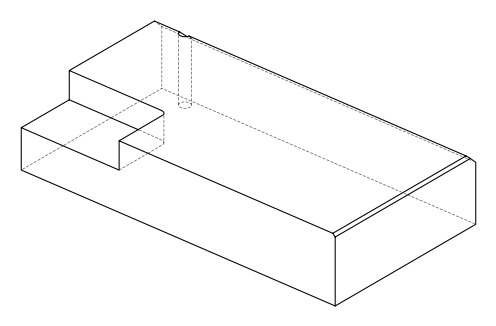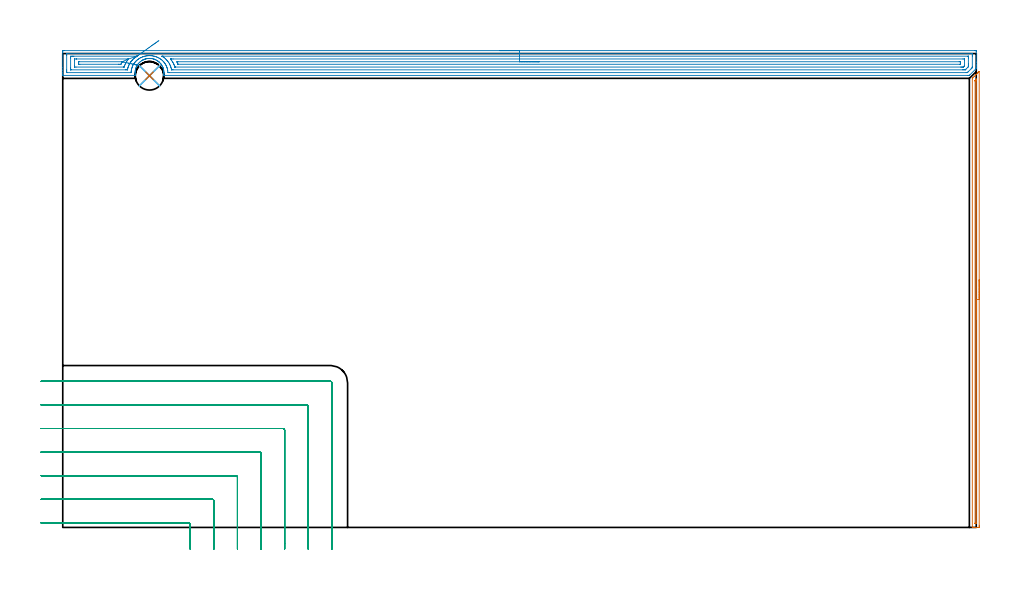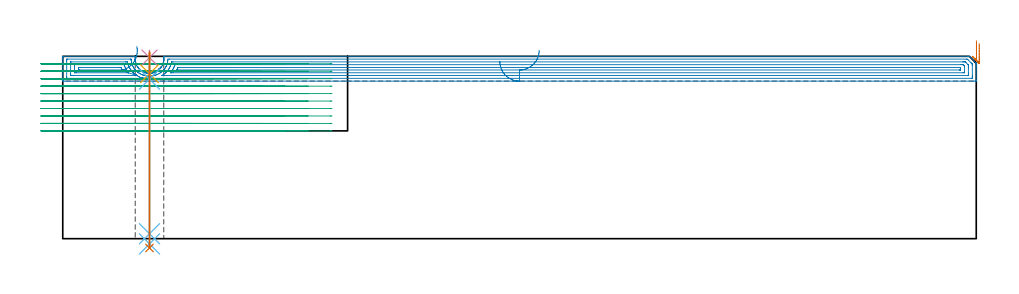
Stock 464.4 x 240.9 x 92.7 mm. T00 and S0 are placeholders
(PLAN: 7 operations, 5 tool changes, 48.1 min)
(1 AREA_MILL | FG_CHAMFER_SURFACE | UGT0205_001 | 3.83 min | 1435 mm3)
(2 AREA_MILL_1 | FG_CHAMFER_SURFACE_1 | UGT0205_001 | 18.69 min | 36833 mm3)
(3 MILL_CORNER_NOTCH_RECTANGULAR | CORNER_NOTCH_RECTANGULAR | NXT0201_012 | Follow Part, ap 4, ae 75% | 24.64 min | 451047 mm3)
(4 SPOT_DRILL | STEP1HOLE | NXT0321_9005460120000 | 0.03 min | 1 mm3)
(5 DRILL_BLIND_HOLE_INTO_CENTER | STEP1HOLE | NXT0301_030 | 0.05 min | 176 mm3)
(6 GUN_DRILL_THROUGH_HOLE | STEP1HOLE | UGT0307_001 | 0.45 min | 1647 mm3)
(7 SPADE_DRILL_TO_ENLARGE_THROUGH_HOLE | STEP1HOLE | UGT0306_005 | 0.4 min | 13062 mm3)
(TOOL UGT0205_001 | Chamfer Mill 20 x 3 x 45 deg. | D20 FL50 Z2)
(TOOL NXT0201_012 | ENDMILL 16mm [2P460-1600-NA 1630] | D16 FL38 Z6)
(TOOL NXT0321_9005460120000 | NC Spot Drill, 142deg, 12mm, Carbide, Uncoated | D12 PA142 FL30 Z2)
(TOOL NXT0301_030 | Carbide Drill 5.9mm [860.1-0590-018A1-MM 2214] | D5.9 PA140 FL28 Z2)
(TOOL UGT0307_001 | Gun Drill 5 mm | D5 PA130 FL24 Z1)
(TOOL UGT0306_005 | Spade Drill 14.5mm | D14.5 PA132 FL10 Z2)
(OP 1 AREA_MILL)
G17 G21 G94 G90
T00 M6
G54
G17 G0 G90 X465.9 Y125.9 S1061 M3
G43 Z102.7 H0
Z99.2
G94 G1 Y125.862 Z98.328 F250.
Y125.748 Z97.463
Y125.559 Z96.612
Y125.297 Z95.78
Y124.963 Z94.974
Y124.56 Z94.2
Y124.092 Z93.464
Y123.56 Z92.772
Y122.971 Z92.129
Y122.328 Z91.539
Y121.636 Z91.008
Y120.9 Z90.54
Y120.126 Z90.137
Y119.32 Z89.803
Y118.488 Z89.541
Y117.637 Z89.352
Y116.772 Z89.238
Y115.9 Z89.2
Y1.079
X465.899 Y0.622 Z89.201
X465.895 Y0.19 Z89.202
X465.891 Y0.01 Z89.204
X465.47 Y0. Z89.624
X464.935 Z90.162
X464.59 Z90.506
X464.055 Z91.041
X463.71 Z91.385
X463.021 Z92.079
X462.737 Z92.362
X462.396 Y0.001 Z92.694
X462.4 Y0.175 Z92.7
Y228.05
X462.404 Y228.307 Z92.689
X462.597 Y228.497 Z92.502
X462.647 Y228.547 Z92.453
X463.27 Y229.172 Z91.826
X463.488 Y229.388 Z91.612
X464.15 Y230.052 Z90.947
X464.329 Y230.229 Z90.771
X464.384 Y230.285 Z90.716
X465.03 Y230.931 Z90.067
X465.171 Y231.071 Z89.929
X465.278 Y231.178 Z89.822
X465.47 Y231.371 Z89.628
X465.575 Y231.476 Z89.523
X465.797 Y231.697 Z89.302
X465.814 Y231.714 Z89.285
X465.876 Y231.774 Z89.222
X465.895 Y231.783 Z89.204
X465.9 Y231.774 Z89.2
Y115.9
X464.486 Z90.614
Y2.087
X464.485 Y2.04 Z90.615
X464.482 Y2.019 Z90.618
X464.481 Y2.014 Z90.619
X464.464 Y2.01 Z90.636
X464.111 Y2.001 Z90.989
X463.903 Y2.002 Z91.197
X463.871 Y2.004 Z91.229
X463.837 Y2.01 Z91.263
X463.821 Y2.015 Z91.279
X463.82 Y2.041 Z91.28
X463.815 Y2.302 Z91.285
X463.814 Y226.71 Z91.286
X463.816 Y227.051 Z91.284
X463.819 Y227.221 Z91.281
X463.821 Y227.26 Z91.279
X463.833 Y227.275 Z91.267
X463.858 Y227.304 Z91.242
X463.93 Y227.38 Z91.17
X464.153 Y227.604 Z90.947
X464.252 Y227.702 Z90.848
X464.375 Y227.822 Z90.725
X464.464 Y227.906 Z90.636
X464.476 Y227.916 Z90.624
X464.479 Y227.865 Z90.621
X464.484 Y227.711 Z90.616
X464.485 Y227.604 Z90.615
X464.486 Y227.466 Z90.614
Y115.9
Y115.028 Z90.652
Y114.164 Z90.766
Y113.312 Z90.955
Y112.48 Z91.217
Y111.674 Z91.551
Y110.9 Z91.954
Y110.164 Z92.423
Y109.472 Z92.954
Y108.829 Z93.543
Y108.24 Z94.186
Y107.709 Z94.878
Y107.24 Z95.614
Y106.837 Z96.388
Y106.503 Z97.194
Y106.241 Z98.026
Y106.052 Z98.878
Y105.938 Z99.743
Y105.9 Z100.614
G0 Z102.7
M5
M2
(OP 2 AREA_MILL_1)
G17 G21 G94 G90
T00 M6
G54
G17 G0 G90 X222.2 Y242.4 S1061 M3
G43 Z102.7 H0
Z90.1
G94 G1 X222.238 Z89.228 F250.
X222.352 Z88.364
X222.541 Z87.512
X222.803 Z86.68
X223.137 Z85.874
X223.54 Z85.1
X224.008 Z84.364
X224.54 Z83.672
X225.129 Z83.029
X225.772 Z82.44
X226.464 Z81.908
X227.2 Z81.44
X227.974 Z81.037
X228.78 Z80.703
X229.612 Z80.441
X230.463 Z80.252
X231.328 Z80.138
X232.2 Z80.1
X463.772
X464.132 Y242.396 Z80.102
X464.39 Y242.392 Z80.106
X464.4 Y242.131 Z80.367
Y236.544 Z85.951
Y235.129 Z87.367
Y234.769 Z87.726
Y234.049 Z88.451
Y233.757 Z88.743
Y233.614 Z88.883
X464.399 Y233.352 Z89.138
X464.39 Y233.298 Z89.193
X464.341 Y233.237 Z89.255
X464.26 Y233.158 Z89.338
X464.219 Y233.118 Z89.38
X461.089 Y229.988 Z92.509
X460.975 Y229.878 Z92.62
X460.895 Y229.803 Z92.689
X460.196 Y229.8 Z92.7
X51.592
X51.346 Y229.804 Z92.69
X51.372 Y230.062 Z92.433
X51.399 Y230.282 Z92.214
X51.429 Y230.628 Z91.869
X51.442 Y231.069 Z91.428
X51.438 Y231.22 Z91.278
X51.431 Y231.511 Z90.987
X51.392 Y231.953 Z90.545
X51.326 Y232.393 Z90.104
X51.315 Y232.445 Z90.052
X51.233 Y232.836 Z89.662
X51.189 Y232.995 Z89.505
X51.112 Y233.276 Z89.223
X50.974 Y233.674 Z88.826
X50.958 Y233.721 Z88.779
X50.781 Y234.159 Z88.341
X50.545 Y234.613 Z87.886
X50.297 Y235.041 Z87.458
X50.095 Y235.343 Z87.155
X50.032 Y235.43 Z87.069
X49.879 Y235.639 Z86.86
X49.804 Y235.728 Z86.771
X49.639 Y235.923 Z86.575
X49.32 Y236.261 Z86.236
X49.208 Y236.37 Z86.127
X48.985 Y236.586 Z85.911
X48.91 Y236.652 Z85.845
X48.858 Y236.697 Z85.8
X48.728 Y236.806 Z85.694
X48.713 Y236.817 Z85.683
X48.666 Y236.853 Z85.647
X48.414 Y237.042 Z85.457
X48.279 Y237.135 Z85.364
X48.091 Y237.265 Z85.234
X47.725 Y237.484 Z85.015
X47.352 Y237.688 Z84.811
X47.198 Y237.761 Z84.737
X46.753 Y237.942 Z84.553
X46.675 Y237.969 Z84.524
X46.529 Y238.022 Z84.475
X46.401 Y238.068 Z84.43
X46.304 Y238.102 Z84.395
X45.858 Y238.226 Z84.27
X45.41 Y238.323 Z84.174
X45.333 Y238.334 Z84.162
X44.964 Y238.389 Z84.107
X44.516 Y238.432 Z84.064
X44.293 Y238.442 Z84.052
X44.151 Y238.439 Z84.049
X44.061
X43.902 Y238.44 Z84.052
X43.633 Y238.429 Z84.069
X43.623
X43.545 Y238.42 Z84.076
X43.213 Y238.388 Z84.112
X43.175 Y238.384 Z84.116
X42.729 Y238.312 Z84.185
X42.651 Y238.293 Z84.2
X42.28 Y238.21 Z84.286
X42.204 Y238.188 Z84.308
X42.117 Y238.164 Z84.334
X41.883 Y238.096 Z84.401
X41.835 Y238.082 Z84.415
X41.67 Y238.022 Z84.475
X41.385 Y237.92 Z84.579
X40.941 Y237.733 Z84.765
X40.863 Y237.694 Z84.803
X40.848 Y237.687 Z84.81
X40.591 Y237.547 Z84.953
X40.444 Y237.466 Z85.034
X40.048 Y237.223 Z85.276
X39.478 Y236.806 Z85.693
X39.154 Y236.53 Z85.966
X38.85 Y236.234 Z86.265
X38.562 Y235.923 Z86.576
X38.26 Y235.555 Z86.943
X38.181 Y235.44 Z87.059
X38.11 Y235.337 Z87.161
X38.026 Y235.213 Z87.281
X37.906 Y235.04 Z87.457
X37.65 Y234.604 Z87.896
X37.42 Y234.159 Z88.341
X37.366 Y234.046 Z88.454
X37.218 Y233.663 Z88.836
X37.087 Y233.276 Z89.223
X37.011 Y232.995 Z89.504
X36.967 Y232.837 Z89.663
X36.874 Y232.394 Z90.106
X36.808 Y231.954 Z90.546
X36.769 Y231.512 Z90.988
X36.758 Y231.071 Z91.429
X36.774 Y230.629 Z91.871
X36.818 Y230.144 Z92.356
X36.839 Y229.988 Z92.512
X36.858 Y229.844 Z92.655
X36.854 Y229.805 Z92.694
X36.839 Y229.8 Z92.7
X0.181
X0.01 Y229.803 Z92.688
X0.007 Y229.835 Z92.657
X0. Y230.232 Z92.267
Y230.5 Z92.
Y231.22 Z91.275
Y232.467 Z90.03
Y233.882 Z88.614
Y241.604 Z80.894
X0.002 Y241.867 Z80.63
X0.008 Y242.392 Z80.106
X0.097 Y242.395 Z80.103
X0.628 Y242.4 Z80.1
X232.2
Y240.986 Z81.514
X461.978
X462.39 Y240.98 Z81.52
X462.397 Y240.569 Z81.931
X462.399 Y240.093 Z82.407
X462.4 Y239.679 Z82.821
X462.399 Y234.357 Z88.143
X462.393 Y233.882 Z88.618
X462.39 Y233.779 Z88.721
X462.374 Y233.736 Z88.764
X462.345 Y233.702 Z88.798
X462.257 Y233.61 Z88.89
X461.983 Y233.333 Z89.167
X461.814 Y233.163 Z89.337
X460.195 Y231.546 Z90.954
X460.029 Y231.385 Z91.115
X459.858 Y231.22 Z91.28
X459.307 Y231.214 Z91.286
X54.28
X53.449 Y231.22 Z91.28
X53.38 Y232.105 Z90.395
X53.298 Y232.586 Z89.914
X53.212 Y232.995 Z89.505
X53.164 Y233.209 Z89.291
X53.05 Y233.596 Z88.904
X52.951 Y233.882 Z88.618
X52.692 Y234.565 Z87.935
X52.59 Y234.769 Z87.731
X52.486 Y234.972 Z87.528
X52.088 Y235.656 Z86.844
X51.888 Y235.955 Z86.545
X51.592 Y236.357 Z86.143
X51.433 Y236.544 Z85.956
X51.083 Y236.93 Z85.57
X50.698 Y237.32 Z85.18
X50.578 Y237.431 Z85.069
X50.158 Y237.785 Z84.715
X49.804 Y238.049 Z84.451
X49.413 Y238.318 Z84.182
X48.91 Y238.616 Z83.884
X48.276 Y238.947 Z83.553
X48.016 Y239.057 Z83.443
X47.642 Y239.205 Z83.295
X47.122 Y239.386 Z83.114
X46.861 Y239.464 Z83.036
X46.488 Y239.563 Z82.937
X46.227 Y239.62 Z82.88
X45.711 Y239.718 Z82.782
X45.333 Y239.774 Z82.726
X44.699 Y239.835 Z82.665
X44.439 Y239.848 Z82.652
X43.791 Y239.849 Z82.651
X43.545 Y239.837 Z82.663
X42.961 Y239.785 Z82.715
X42.814 Y239.769 Z82.731
X42.651 Y239.745 Z82.755
X42.186 Y239.667 Z82.833
X41.757 Y239.571 Z82.929
X41.464 Y239.496 Z83.004
X40.863 Y239.314 Z83.186
X40.781 Y239.287 Z83.213
X40.557 Y239.205 Z83.295
X39.969 Y238.962 Z83.538
X39.535 Y238.749 Z83.751
X39.075 Y238.492 Z84.008
X38.965 Y238.427 Z84.073
X38.794 Y238.318 Z84.182
X38.434 Y238.067 Z84.433
X38.181 Y237.884 Z84.616
X37.924 Y237.686 Z84.814
X37.622 Y237.431 Z85.069
X37.449 Y237.27 Z85.23
X37.287 Y237.112 Z85.388
X37.011 Y236.817 Z85.683
X36.77 Y236.544 Z85.956
X36.6 Y236.337 Z86.163
X36.392 Y236.067 Z86.433
X36.225 Y235.823 Z86.677
X36.116 Y235.656 Z86.844
X35.887 Y235.271 Z87.229
X35.615 Y234.769 Z87.731
X35.498 Y234.546 Z87.954
X35.311 Y234.068 Z88.432
X35.246 Y233.882 Z88.618
X35.093 Y233.397 Z89.103
X34.989 Y232.995 Z89.505
X34.922 Y232.679 Z89.821
X34.83 Y232.107 Z90.393
X34.805 Y231.908 Z90.592
X34.778 Y231.58 Z90.92
X34.751 Y231.22 Z91.28
X34.61 Y231.214 Z91.286
X34.604
X2.422
X2.01 Y231.22 Z91.28
X2.003 Y231.631 Z90.869
X2.001 Y232.107 Z90.393
X2. Y232.521 Z89.979
X2.001 Y240.093 Z82.407
X2.002 Y240.504 Z81.996
X2.01 Y240.98 Z81.52
X2.417 Y240.986 Z81.514
X232.2
Y239.572 Z82.928
X460.195 Y239.571 Z82.929
X460.318 Y239.569 Z82.931
X460.362 Y239.567 Z82.933
X460.381 Y239.565 Z82.935
X460.39 Y239.543 Z82.957
X460.395 Y239.409 Z83.091
X460.398 Y239.205 Z83.295
X460.4 Y239.002 Z83.498
Y238.318 Z84.182
Y235.656 Z86.844
Y235.453 Z87.047
X460.396 Y234.769 Z87.731
X460.392 Y234.566 Z87.934
X460.38 Y234.191 Z88.309
X460.195 Y233.996 Z88.504
X459.195 Y232.995 Z89.505
X458.931 Y232.735 Z89.765
X458.853 Y232.662 Z89.838
X458.824 Y232.635 Z89.865
X458.771 Y232.633 Z89.867
X458.407 Y232.63 Z89.87
X457.882 Y232.629 Z89.871
X457.513 Y232.628 Z89.872
X56.063 Y232.629 Z89.871
X55.536 Y232.63 Z89.87
X55.353 Y232.633 Z89.867
X55.333 Y232.635 Z89.865
X55.32 Y232.643 Z89.857
X55.168 Y233.327 Z89.173
X55.009 Y233.882 Z88.618
X54.937 Y234.112 Z88.388
X54.681 Y234.769 Z87.731
X54.559 Y235.059 Z87.441
X54.274 Y235.623 Z86.877
X54.256 Y235.656 Z86.844
X54.231 Y235.699 Z86.801
X53.876 Y236.29 Z86.21
X53.707 Y236.544 Z85.956
X53.38 Y236.989 Z85.511
X53.004 Y237.431 Z85.069
X52.757 Y237.704 Z84.796
X52.486 Y237.98 Z84.52
X52.136 Y238.318 Z84.182
X51.592 Y238.771 Z83.729
X50.992 Y239.205 Z83.295
X50.698 Y239.405 Z83.095
X50.522 Y239.518 Z82.982
X50.461 Y239.559 Z82.941
X50.456 Y239.566 Z82.934
X50.471 Y239.567 Z82.933
X50.578 Y239.57 Z82.93
X50.698 Y239.571 Z82.929
X51.223 Y239.572 Z82.928
X232.2
Y238.157 Z84.343
X457.676
X458.293 Y238.152 Z84.348
X458.359 Y238.15 Z84.35
X458.39 Y238.14 Z84.36
X458.392 Y238.09 Z84.41
X458.396 Y237.873 Z84.627
X458.4 Y237.438 Z85.062
X458.399 Y234.769 Z87.731
X458.39 Y234.661 Z87.839
X458.312 Y234.573 Z87.927
X458.182 Y234.437 Z88.063
X458.016 Y234.27 Z88.23
X457.843 Y234.103 Z88.397
X457.782 Y234.05 Z88.45
X457.696 Y234.047 Z88.453
X457.513 Y234.045 Z88.455
X456.781 Y234.043 Z88.457
X456.619
X57.14
X57.048 Y234.044 Z88.456
X57.027 Y234.046 Z88.454
X57.022 Y234.048 Z88.452
X57.006 Y234.088 Z88.412
X56.957 Y234.23 Z88.27
X56.758 Y234.769 Z87.731
X56.64 Y235.083 Z87.417
X56.486 Y235.439 Z87.061
X56.379 Y235.656 Z86.844
X56.063 Y236.262 Z86.238
X55.898 Y236.544 Z85.956
X55.662 Y236.941 Z85.559
X55.313 Y237.431 Z85.069
X55.168 Y237.629 Z84.871
X54.819 Y238.069 Z84.431
X54.769 Y238.151 Z84.349
X54.892 Y238.153 Z84.347
X55.168 Y238.156 Z84.344
X55.331 Y238.157 Z84.343
X56.063
X232.2
Y236.743 Z85.757
X455.725
X455.926 Y236.742 Z85.758
X456.327 Y236.738 Z85.762
X456.377 Y236.736 Z85.764
X456.391 Y236.728 Z85.772
X456.394 Y236.698 Z85.802
X456.398 Y236.639 Z85.861
X456.399 Y236.544 Z85.956
X456.4 Y235.873 Z86.627
X456.399 Y235.656 Z86.844
X456.397 Y235.489 Z87.011
X456.394 Y235.469 Z87.031
X456.392 Y235.464 Z87.036
X456.367 Y235.462 Z87.038
X456.261 Y235.459 Z87.041
X456.127 Y235.457 Z87.043
X455.926
X58.678
X58.624 Y235.459 Z87.041
X58.591 Y235.463 Z87.037
X58.578 Y235.466 Z87.034
X58.57 Y235.479 Z87.021
X58.487 Y235.656 Z86.844
X58.275 Y236.122 Z86.378
X58.059 Y236.544 Z85.956
X57.962 Y236.734 Z85.766
X58.343 Y236.74 Z85.76
X58.545 Y236.742 Z85.758
X232.2 Y236.743 Z85.757
X233.072 Z85.795
X233.936 Z85.909
X234.788 Z86.098
X235.62 Z86.36
X236.426 Z86.694
X237.2 Z87.097
X237.936 Z87.565
X238.628 Z88.096
X239.271 Z88.686
X239.86 Z89.329
X240.391 Z90.021
X240.86 Z90.757
X241.263 Z91.531
X241.597 Z92.337
X241.859 Z93.169
X242.048 Z94.02
X242.162 Z94.885
X242.2 Z95.757
G0 Z102.7
X48.868 Y247.508
Z86.558
G1 X48.485 Y247.234 Z85.824
X48.051 Y246.924 Z85.133
X47.57 Y246.581 Z84.492
X47.045 Y246.206 Z83.904
X46.481 Y245.803 Z83.375
X45.881 Y245.374 Z82.909
X45.25 Y244.924 Z82.508
X44.594 Y244.455 Z82.176
X43.916 Y243.971 Z81.916
X43.223 Y243.476 Z81.73
X42.518 Y242.973 Z81.619
X41.809 Y242.467 Z81.583
X41.1 Y241.96 Z81.624
X40.396 Y241.458 Z81.74
X39.704 Y240.963 Z81.931
X39.027 Y240.48 Z82.196
X38.372 Y240.012 Z82.532
X37.743 Y239.563 Z82.937
X37.712 Y239.541 Z82.959
X37.646 Y239.497 Z83.003
X37.527 Y239.42 Z83.08
X37.458 Y239.375 Z83.125
X37.287 Y239.262 Z83.238
X37.253 Y239.239 Z83.261
X37.206 Y239.205 Z83.295
X36.739 Y238.862 Z83.638
X36.392 Y238.597 Z83.903
X36.239 Y238.47 Z84.03
X36.065 Y238.318 Z84.182
X35.775 Y238.043 Z84.457
X35.498 Y237.768 Z84.732
X35.335 Y237.593 Z84.907
X35.193 Y237.431 Z85.069
X34.925 Y237.113 Z85.387
X34.604 Y236.703 Z85.797
X34.538 Y236.609 Z85.891
X34.495 Y236.544 Z85.956
X34.19 Y236.067 Z86.433
X33.951 Y235.656 Z86.844
X33.865 Y235.503 Z86.997
X33.71 Y235.215 Z87.285
X33.57 Y234.908 Z87.592
X33.512 Y234.769 Z87.731
X33.321 Y234.268 Z88.232
X33.197 Y233.882 Z88.618
X33.11 Y233.59 Z88.91
X32.962 Y232.995 Z89.505
X32.934 Y232.878 Z89.622
X32.916 Y232.793 Z89.707
X32.888 Y232.671 Z89.829
X32.877 Y232.634 Z89.866
X32.861 Y232.633 Z89.867
X32.816 Y232.631 Z89.869
X32.291 Y232.629 Z89.871
X31.922 Y232.628 Z89.872
X4.205 Y232.629 Z89.871
X4.082 Y232.631 Z89.869
X4.038 Y232.633 Z89.867
X4.019 Y232.635 Z89.865
X4.01 Y232.657 Z89.843
X4.005 Y232.791 Z89.709
X4.002 Y232.995 Z89.505
X4. Y233.198 Z89.302
Y233.882 Z88.618
Y238.521 Z83.979
X4.005 Y239.205 Z83.295
X4.009 Y239.4 Z83.1
X4.03 Y239.565 Z82.935
X4.205 Y239.567 Z82.933
X4.731 Y239.57 Z82.93
X5.099 Y239.571 Z82.929
X5.624 Y239.572 Z82.928
X37.287 Y239.571 Z82.929
X37.584 Y239.568 Z82.932
X37.725 Y239.565 Z82.935
X37.743 Y239.563 Z82.937
X33.451 Y238.151 Z84.349
X33.452 Y238.148 Z84.352
X33.438 Y238.127 Z84.373
X33.246 Y237.891 Z84.609
X32.885 Y237.431 Z85.069
X32.855 Y237.392 Z85.108
X32.816 Y237.338 Z85.162
X32.502 Y236.855 Z85.645
X32.306 Y236.544 Z85.956
X32.164 Y236.303 Z86.197
X31.922 Y235.873 Z86.627
X31.848 Y235.73 Z86.77
X31.814 Y235.656 Z86.844
X31.575 Y235.114 Z87.386
X31.441 Y234.769 Z87.731
X31.33 Y234.47 Z88.03
X31.18 Y234.049 Z88.451
X31.164 Y234.047 Z88.453
X31.119 Y234.045 Z88.455
X31.028 Y234.043 Z88.457
X30.866
X6.725
X6.108 Y234.048 Z88.452
X6.041 Y234.05 Z88.45
X6.01 Y234.06 Z88.44
X6.008 Y234.11 Z88.39
X6.004 Y234.327 Z88.173
X6. Y234.762 Z87.738
Y237.424 Z85.076
X6.004 Y237.871 Z84.629
X6.008 Y238.091 Z84.409
X6.01 Y238.141 Z84.359
X6.052 Y238.15 Z84.35
X6.16 Y238.153 Z84.347
X6.887 Y238.157 Z84.343
X7.049
X32.978
X33.381 Y238.155 Z84.345
X33.443 Y238.153 Z84.347
X33.451 Y238.151 Z84.349
X30.229 Y236.738 Z85.762
Y236.719 Z85.781
X29.846 Y235.942 Z86.558
X29.708 Y235.656 Z86.844
X29.619 Y235.471 Z87.029
X29.434 Y235.464 Z87.036
X29.24 Y235.46 Z87.04
X28.546 Y235.457 Z87.043
X28.346
X8.675
X8.474 Y235.458 Z87.042
X8.073 Y235.462 Z87.038
X8.023 Y235.464 Z87.036
X8.01 Y235.472 Z87.028
X8.006 Y235.502 Z86.998
X8.002 Y235.561 Z86.939
X8.001 Y235.656 Z86.844
X8. Y236.326 Z86.174
X8.001 Y236.544 Z85.956
X8.003 Y236.711 Z85.789
X8.006 Y236.731 Z85.769
X8.008 Y236.736 Z85.764
X8.033 Y236.738 Z85.762
X8.139 Y236.741 Z85.759
X8.273 Y236.743 Z85.757
X8.474
X30.134
X30.201 Y236.741 Z85.759
X30.223 Y236.74 Z85.76
X30.229 Y236.738 Z85.762
X31.051 Y236.552 Z85.987
X31.851 Y236.371 Z86.284
X32.623 Y236.197 Z86.652
X33.36 Y236.03 Z87.087
X34.058 Y235.873 Z87.587
X34.71 Y235.725 Z88.147
X35.312 Y235.589 Z88.763
X35.86 Y235.465 Z89.431
X36.349 Y235.354 Z90.145
X36.775 Y235.258 Z90.9
X37.135 Y235.177 Z91.69
X37.427 Y235.111 Z92.51
X37.648 Y235.061 Z93.352
X37.797 Y235.027 Z94.211
X37.872 Y235.01 Z95.08
X37.873 Z95.952
X37.8 Y235.026 Z96.822
X37.653 Y235.059 Z97.681
G0 Z102.7
M5
M2
(OP 3 MILL_CORNER_NOTCH_RECTANGULAR)
G17 G21 G94 G90
T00 M6
G54
G17 G0 G90 X64.8 Y-11. S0 M3
G43 Z102.7 H1
Z88.91
G94 G1 Y-8. F250.
Y1.506 F500.
G3 X64.006 Y2.3 R0.8
G1 X-8.
X-11. F250.
G0 Z102.7
X76.8 Y-11.
Z88.91
G1 Y-8.
Y13.506 F500.
G3 X76.006 Y14.3 R0.8
G1 X-8.
X-11. F250.
G0 Z102.7
X88.8 Y-11.
Z88.91
G1 Y-8.
Y25.506 F500.
G3 X88.006 Y26.3 R0.8
G1 X-8.
X-11. F250.
G0 Z102.7
X100.8 Y-11.
Z88.91
G1 Y-8.
Y37.505 F500.
G3 X100.005 Y38.3 R0.8
G1 X-8.
X-11. F250.
G0 Z102.7
X112.8 Y-11.
Z88.91
G1 Y-8.
Y49.505 F500.
G3 X112.005 Y50.3 R0.8
G1 X-8.
X-11. F250.
G0 Z102.7
X124.8 Y-11.
Z88.91
G1 Y-8.
Y61.505 F500.
G3 X124.005 Y62.3 R0.8
G1 X-8.
X-11. F250.
G0 Z102.7
X136.8 Y-11.
Z88.91
G1 Y-8.
Y73.504 F500.
G3 X136.004 Y74.3 R0.8
G1 X-8.
X-11. F250.
G0 Z102.7
X64.8 Y-11.
Z85.12
G1 Y-8.
Y1.506 F500.
G3 X64.006 Y2.3 R0.8
G1 X-8.
X-11. F250.
G0 Z102.7
X76.8 Y-11.
Z85.12
G1 Y-8.
Y13.506 F500.
G3 X76.006 Y14.3 R0.8
G1 X-8.
X-11. F250.
G0 Z102.7
X88.8 Y-11.
Z85.12
G1 Y-8.
Y25.506 F500.
G3 X88.006 Y26.3 R0.8
G1 X-8.
X-11. F250.
G0 Z102.7
X100.8 Y-11.
Z85.12
G1 Y-8.
Y37.505 F500.
G3 X100.005 Y38.3 R0.8
G1 X-8.
X-11. F250.
G0 Z102.7
X112.8 Y-11.
Z85.12
G1 Y-8.
Y49.505 F500.
G3 X112.005 Y50.3 R0.8
G1 X-8.
X-11. F250.
G0 Z102.7
X124.8 Y-11.
Z85.12
G1 Y-8.
Y61.505 F500.
G3 X124.005 Y62.3 R0.8
G1 X-8.
X-11. F250.
G0 Z102.7
X136.8 Y-11.
Z85.12
G1 Y-8.
Y73.504 F500.
G3 X136.004 Y74.3 R0.8
G1 X-8.
X-11. F250.
G0 Z102.7
X64.8 Y-11.
Z81.33
G1 Y-8.
Y1.506 F500.
G3 X64.006 Y2.3 R0.8
G1 X-8.
X-11. F250.
G0 Z102.7
X76.8 Y-11.
Z81.33
G1 Y-8.
Y13.506 F500.
G3 X76.006 Y14.3 R0.8
G1 X-8.
X-11. F250.
G0 Z102.7
X88.8 Y-11.
Z81.33
G1 Y-8.
Y25.506 F500.
G3 X88.006 Y26.3 R0.8
G1 X-8.
X-11. F250.
G0 Z102.7
X100.8 Y-11.
Z81.33
G1 Y-8.
Y37.505 F500.
G3 X100.005 Y38.3 R0.8
G1 X-8.
X-11. F250.
G0 Z102.7
X112.8 Y-11.
Z81.33
G1 Y-8.
Y49.505 F500.
G3 X112.005 Y50.3 R0.8
G1 X-8.
X-11. F250.
G0 Z102.7
X124.8 Y-11.
Z81.33
G1 Y-8.
Y61.505 F500.
G3 X124.005 Y62.3 R0.8
G1 X-8.
X-11. F250.
G0 Z102.7
X136.8 Y-11.
Z81.33
G1 Y-8.
Y73.504 F500.
G3 X136.004 Y74.3 R0.8
G1 X-8.
X-11. F250.
G0 Z102.7
X64.8 Y-11.
Z77.54
G1 Y-8.
Y1.506 F500.
G3 X64.006 Y2.3 R0.8
G1 X-8.
X-11. F250.
G0 Z102.7
X76.8 Y-11.
Z77.54
G1 Y-8.
Y13.506 F500.
G3 X76.006 Y14.3 R0.8
G1 X-8.
X-11. F250.
G0 Z102.7
X88.8 Y-11.
Z77.54
G1 Y-8.
Y25.506 F500.
G3 X88.006 Y26.3 R0.8
G1 X-8.
X-11. F250.
G0 Z102.7
X100.8 Y-11.
Z77.54
G1 Y-8.
Y37.505 F500.
G3 X100.005 Y38.3 R0.8
G1 X-8.
X-11. F250.
G0 Z102.7
X112.8 Y-11.
Z77.54
G1 Y-8.
Y49.505 F500.
G3 X112.005 Y50.3 R0.8
G1 X-8.
X-11. F250.
G0 Z102.7
X124.8 Y-11.
Z77.54
G1 Y-8.
Y61.505 F500.
G3 X124.005 Y62.3 R0.8
G1 X-8.
X-11. F250.
G0 Z102.7
X136.8 Y-11.
Z77.54
G1 Y-8.
Y73.504 F500.
G3 X136.004 Y74.3 R0.8
G1 X-8.
X-11. F250.
G0 Z102.7
X64.8 Y-11.
Z73.75
G1 Y-8.
Y1.506 F500.
G3 X64.006 Y2.3 R0.8
G1 X-8.
X-11. F250.
G0 Z102.7
X76.8 Y-11.
Z73.75
G1 Y-8.
Y13.506 F500.
G3 X76.006 Y14.3 R0.8
G1 X-8.
X-11. F250.
G0 Z102.7
X88.8 Y-11.
Z73.75
G1 Y-8.
Y25.506 F500.
G3 X88.006 Y26.3 R0.8
G1 X-8.
X-11. F250.
G0 Z102.7
X100.8 Y-11.
Z73.75
G1 Y-8.
Y37.505 F500.
G3 X100.005 Y38.3 R0.8
G1 X-8.
X-11. F250.
G0 Z102.7
X112.8 Y-11.
Z73.75
G1 Y-8.
Y49.505 F500.
G3 X112.005 Y50.3 R0.8
G1 X-8.
X-11. F250.
G0 Z102.7
X124.8 Y-11.
Z73.75
G1 Y-8.
Y61.505 F500.
G3 X124.005 Y62.3 R0.8
G1 X-8.
X-11. F250.
G0 Z102.7
X136.8 Y-11.
Z73.75
G1 Y-8.
Y73.504 F500.
G3 X136.004 Y74.3 R0.8
G1 X-8.
X-11. F250.
G0 Z102.7
X64.8 Y-11.
Z69.96
G1 Y-8.
Y1.506 F500.
G3 X64.006 Y2.3 R0.8
G1 X-8.
X-11. F250.
G0 Z102.7
X76.8 Y-11.
Z69.96
G1 Y-8.
Y13.506 F500.
G3 X76.006 Y14.3 R0.8
G1 X-8.
X-11. F250.
G0 Z102.7
X88.8 Y-11.
Z69.96
G1 Y-8.
Y25.506 F500.
G3 X88.006 Y26.3 R0.8
G1 X-8.
X-11. F250.
G0 Z102.7
X100.8 Y-11.
Z69.96
G1 Y-8.
Y37.505 F500.
G3 X100.005 Y38.3 R0.8
G1 X-8.
X-11. F250.
G0 Z102.7
X112.8 Y-11.
Z69.96
G1 Y-8.
Y49.505 F500.
G3 X112.005 Y50.3 R0.8
G1 X-8.
X-11. F250.
G0 Z102.7
X124.8 Y-11.
Z69.96
G1 Y-8.
Y61.505 F500.
G3 X124.005 Y62.3 R0.8
G1 X-8.
X-11. F250.
G0 Z102.7
X136.8 Y-11.
Z69.96
G1 Y-8.
Y73.504 F500.
G3 X136.004 Y74.3 R0.8
G1 X-8.
X-11. F250.
G0 Z102.7
X64.8 Y-11.
Z66.17
G1 Y-8.
Y1.506 F500.
G3 X64.006 Y2.3 R0.8
G1 X-8.
X-11. F250.
G0 Z102.7
X76.8 Y-11.
Z66.17
G1 Y-8.
Y13.506 F500.
G3 X76.006 Y14.3 R0.8
G1 X-8.
X-11. F250.
G0 Z102.7
X88.8 Y-11.
Z66.17
G1 Y-8.
Y25.506 F500.
G3 X88.006 Y26.3 R0.8
G1 X-8.
X-11. F250.
G0 Z102.7
X100.8 Y-11.
Z66.17
G1 Y-8.
Y37.505 F500.
G3 X100.005 Y38.3 R0.8
G1 X-8.
X-11. F250.
G0 Z102.7
X112.8 Y-11.
Z66.17
G1 Y-8.
Y49.505 F500.
G3 X112.005 Y50.3 R0.8
G1 X-8.
X-11. F250.
G0 Z102.7
X124.8 Y-11.
Z66.17
G1 Y-8.
Y61.505 F500.
G3 X124.005 Y62.3 R0.8
G1 X-8.
X-11. F250.
G0 Z102.7
X136.8 Y-11.
Z66.17
G1 Y-8.
Y73.504 F500.
G3 X136.004 Y74.3 R0.8
G1 X-8.
X-11. F250.
G0 Z102.7
X64.8 Y-11.
Z62.38
G1 Y-8.
Y1.506 F500.
G3 X64.006 Y2.3 R0.8
G1 X-8.
X-11. F250.
G0 Z102.7
X76.8 Y-11.
Z62.38
G1 Y-8.
Y13.506 F500.
G3 X76.006 Y14.3 R0.8
G1 X-8.
X-11. F250.
G0 Z102.7
X88.8 Y-11.
Z62.38
G1 Y-8.
Y25.506 F500.
G3 X88.006 Y26.3 R0.8
G1 X-8.
X-11. F250.
G0 Z102.7
X100.8 Y-11.
Z62.38
G1 Y-8.
Y37.505 F500.
G3 X100.005 Y38.3 R0.8
G1 X-8.
X-11. F250.
G0 Z102.7
X112.8 Y-11.
Z62.38
G1 Y-8.
Y49.505 F500.
G3 X112.005 Y50.3 R0.8
G1 X-8.
X-11. F250.
G0 Z102.7
X124.8 Y-11.
Z62.38
G1 Y-8.
Y61.505 F500.
G3 X124.005 Y62.3 R0.8
G1 X-8.
X-11. F250.
G0 Z102.7
X136.8 Y-11.
Z62.38
G1 Y-8.
Y73.504 F500.
G3 X136.004 Y74.3 R0.8
G1 X-8.
X-11. F250.
G0 Z102.7
X64.8 Y-11.
Z58.59
G1 Y-8.
Y1.506 F500.
G3 X64.006 Y2.3 R0.8
G1 X-8.
X-11. F250.
G0 Z102.7
X76.8 Y-11.
Z58.59
G1 Y-8.
Y13.506 F500.
G3 X76.006 Y14.3 R0.8
G1 X-8.
X-11. F250.
G0 Z102.7
X88.8 Y-11.
Z58.59
G1 Y-8.
Y25.506 F500.
G3 X88.006 Y26.3 R0.8
G1 X-8.
X-11. F250.
G0 Z102.7
X100.8 Y-11.
Z58.59
G1 Y-8.
Y37.505 F500.
G3 X100.005 Y38.3 R0.8
G1 X-8.
X-11. F250.
G0 Z102.7
X112.8 Y-11.
Z58.59
G1 Y-8.
Y49.505 F500.
G3 X112.005 Y50.3 R0.8
G1 X-8.
X-11. F250.
G0 Z102.7
X124.8 Y-11.
Z58.59
G1 Y-8.
Y61.505 F500.
G3 X124.005 Y62.3 R0.8
G1 X-8.
X-11. F250.
G0 Z102.7
X136.8 Y-11.
Z58.59
G1 Y-8.
Y73.504 F500.
G3 X136.004 Y74.3 R0.8
G1 X-8.
X-11. F250.
G0 Z102.7
X64.8 Y-11.
Z54.8
G1 Y-8.
Y1.506 F500.
G3 X64.006 Y2.3 R0.8
G1 X-8.
X-11. F250.
G0 Z102.7
X76.8 Y-11.
Z54.8
G1 Y-8.
Y13.506 F500.
G3 X76.006 Y14.3 R0.8
G1 X-8.
X-11. F250.
G0 Z102.7
X88.8 Y-11.
Z54.8
G1 Y-8.
Y25.506 F500.
G3 X88.006 Y26.3 R0.8
G1 X-8.
X-11. F250.
G0 Z102.7
X100.8 Y-11.
Z54.8
G1 Y-8.
Y37.505 F500.
G3 X100.005 Y38.3 R0.8
G1 X-8.
X-11. F250.
G0 Z102.7
X112.8 Y-11.
Z54.8
G1 Y-8.
Y49.505 F500.
G3 X112.005 Y50.3 R0.8
G1 X-8.
X-11. F250.
G0 Z102.7
X124.8 Y-11.
Z54.8
G1 Y-8.
Y61.505 F500.
G3 X124.005 Y62.3 R0.8
G1 X-8.
X-11. F250.
G0 Z102.7
X136.8 Y-11.
Z54.8
G1 Y-8.
Y73.504 F500.
G3 X136.004 Y74.3 R0.8
G1 X-8.
X-11. F250.
G0 Z102.7
M5
M2
(OP 4 SPOT_DRILL)
G17 G21 G94 G90
T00 M6
G54
G17 G0 G90 X44.1 Y229.6 S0 M3
G43 Z102.7 H0
G94 G81 G98 Z92.067 F250. R95.7
G80
M5
M2
(OP 5 DRILL_BLIND_HOLE_INTO_CENTER)
G17 G21 G94 G90
T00 M6
G54
G17 G0 G90 X44.1 Y229.6 S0 M3
G43 Z102.7 H1
G94 G81 G98 Z83.85 F250. R94.7
G80
M5
M2
(OP 6 GUN_DRILL_THROUGH_HOLE)
G17 G21 G94 G90
T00 M6
G54
G17 G0 G90 X44.1 Y229.6 M8
G43 Z102.7 H0
Z92.477
S716 M3
G94 G1 Z81.094 F125. M26
G4 X.084
Z2.5 F250.
G4 X.084
Z-2.666 F125.
G4 X.084
M5
M9
G0 Z92.477
Z102.7
M2
(OP 7 SPADE_DRILL_TO_ENLARGE_THROUGH_HOLE)
G17 G21 G94 G90
T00 M6
G54
G17 G0 G90 X44.1 Y229.6 S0 M3
G43 Z102.7 H0
G94 G73 G98 Z-4.728 F250. Q13.918 R94.7
G80
M5
M2
